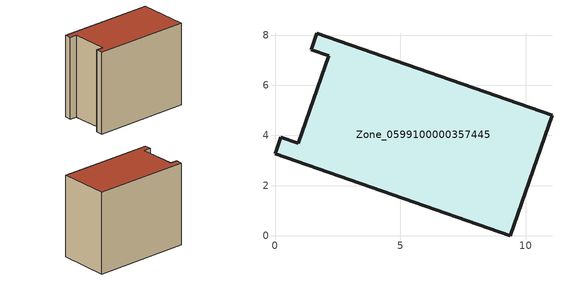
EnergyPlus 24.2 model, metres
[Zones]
Zone_0599100000357445
 floor ground (C_G): 0.93,3.68 2.14,7.17 1.44,7.42 1.67,8.07 11.05,4.81 9.37,0 0,3.26 0.23,3.93 z0
 wall outside (C_F): 2.14,7.17 0.93,3.68 0.23,3.93 0,3.26 9.37,0 11.05,4.81 1.67,8.07 1.44,7.42 2.14,7.17 z0:8.37
 roof outside (C_R): 0,3.26 9.37,0 11.05,4.81 1.67,8.07 1.44,7.42 2.14,7.17 0.93,3.68 0.23,3.93 z8.37
[BUILDING]
Pand.0599100000357445: North Axis=0; Terrain=City; Loads Convergence Tolerance Value=0.04; Temperature Convergence Tolerance Value=0.4; Solar Distribution=FullExterior; Maximum Number of Warmup Days=25; Minimum Number of Warmup Days=1
[Site:Location]
Rotterdam.The.Hague.AP_ZH_NLD Design_Conditions: Latitude=51.96; Longitude=4.45; Time Zone=1; Elevation=-4.5
[SITE:GROUNDTEMPERATURE:BUILDINGSURFACE]
18, 18, 18, 18, 18, 18, 18, 18, 18, 18, 18, 18
[MATERIAL] Thermal Absorptance=0.9; Solar Absorptance=0.7; Visible Absorptance=0.7
Name | Roughness | Thickness | Conductivity | Density | Specific Heat
G.TI.1992-2005 | MediumSmooth | 0.15 | 0.06 | 540 | 1210
F.TI.1992-2005 | Rough | 0.3 | 0.12 | 1920 | 840
R.TI.1992-2005 | MediumRough | 0.2 | 0.08 | 1500 | 1000
[CONSTRUCTION]
C_G: G.TI.1992-2005
C_F: F.TI.1992-2005
C_R: R.TI.1992-2005
[ZONE]
Zone_0599100000357445: Type=1; Multiplier=1; Ceiling Height=Autocalculate; Volume=Autocalculate; Floor Area=autocalculate; Part of Total Floor Area=Yes
[ZONEINFILTRATION:DESIGNFLOWRATE]
Infil_Zone_0599100000357445: Zone or ZoneList or Space or SpaceList=Zone_0599100000357445; Schedule=AlwaysOn; Design Flow Rate Calculation Method=Flow/Area; Flow Rate per Floor Area=0.0015; Constant Term Coefficient=1; Temperature Term Coefficient=0; Velocity Term Coefficient=0; Velocity Squared Term Coefficient=0
[HVACTEMPLATE:ZONE:IDEALLOADSAIRSYSTEM]
Zone_0599100000357445: Maximum Heating Supply Air Temperature=50; Minimum Cooling Supply Air Temperature=13; Maximum Heating Supply Air Humidity Ratio=0.0156; Minimum Cooling Supply Air Humidity Ratio=0.0077; Heating Limit=NoLimit; Cooling Limit=NoLimit; Dehumidification Control Type=ConstantSensibleHeatRatio; Cooling Sensible Heat Ratio=0.7; Dehumidification Setpoint=60; Humidification Control Type=None; Humidification Setpoint=30; Outdoor Air Method=None; Outdoor Air Flow Rate per Person=0.00944; Outdoor Air Flow Rate per Zone Floor Area=0; Outdoor Air Flow Rate per Zone=0; Demand Controlled Ventilation Type=None; Outdoor Air Economizer Type=NoEconomizer; Heat Recovery Type=None; Sensible Heat Recovery Effectiveness=0.7; Latent Heat Recovery Effectiveness=0.65
[ZONECONTROL:THERMOSTAT]
ThermostatControl_Zone_0599100000357445: Zone or ZoneList=Zone_0599100000357445; Control Type Schedule=DualSetpointControlType; Control 1=Thermostat_Zone_0599100000357445; Temperature Difference Between Cutout And Setpoint=0
[THERMOSTATSETPOINT:DUALSETPOINT]
Thermostat_Zone_0599100000357445: Heating Setpoint Temperature Schedule=HeatingSetpoint_Zone_0599100000357445; Cooling Setpoint Temperature Schedule=CoolingSetpoint_Zone_0599100000357445
[SCHEDULE:COMPACT]
HeatingSetpoint_Zone_0599100000357445: Through: 12/31, For: AllDays, Until: 24:00, 21
CoolingSetpoint_Zone_0599100000357445: Through: 12/31, For: AllDays, Until: 24:00, 24
DualSetpointControlType: Through: 12/31, For: AllDays, Until: 24:00, 4
AlwaysOn: Through: 12/31, For: AllDays, Until: 24:00, 1
